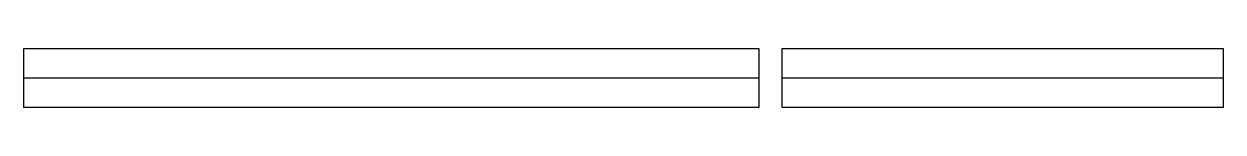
# Model space of a CAD drawing. Header units: millimetres. Extents: x 1920 to 2328, y 1347 to 1367.
import ezdxf

# ---------------------------------------------------------------- set-up
doc = ezdxf.new("R2010")
doc.units = ezdxf.units.MM
doc.layers.add('LAYER01', color=7, linetype='Continuous')

msp = doc.modelspace()

# ---------------------------------------------------------------- linework, layer by layer
for p, q in [((1919.93, 1346.93), (1919.93, 1366.93)), ((1919.93, 1366.93), (2169.93, 1366.93)), ((2169.93, 1366.93), (2169.93, 1346.93)), ((2177.81, 1346.93), (2177.81, 1366.93)), ((2177.81, 1366.93), (2327.81, 1366.93)), ((2169.93, 1346.93), (1919.93, 1346.93)), ((2327.81, 1346.93), (2177.81, 1346.93))]:
    msp.add_line(p, q)
at = {"layer": 'LAYER01'}
for p, q in [((2327.81, 1366.93), (2327.81, 1346.93)), ((1919.93, 1356.93), (2169.93, 1356.93)), ((2177.81, 1356.93), (2327.81, 1356.93))]:
    msp.add_line(p, q, dxfattribs=at)

doc.saveas('drawing.dxf')
